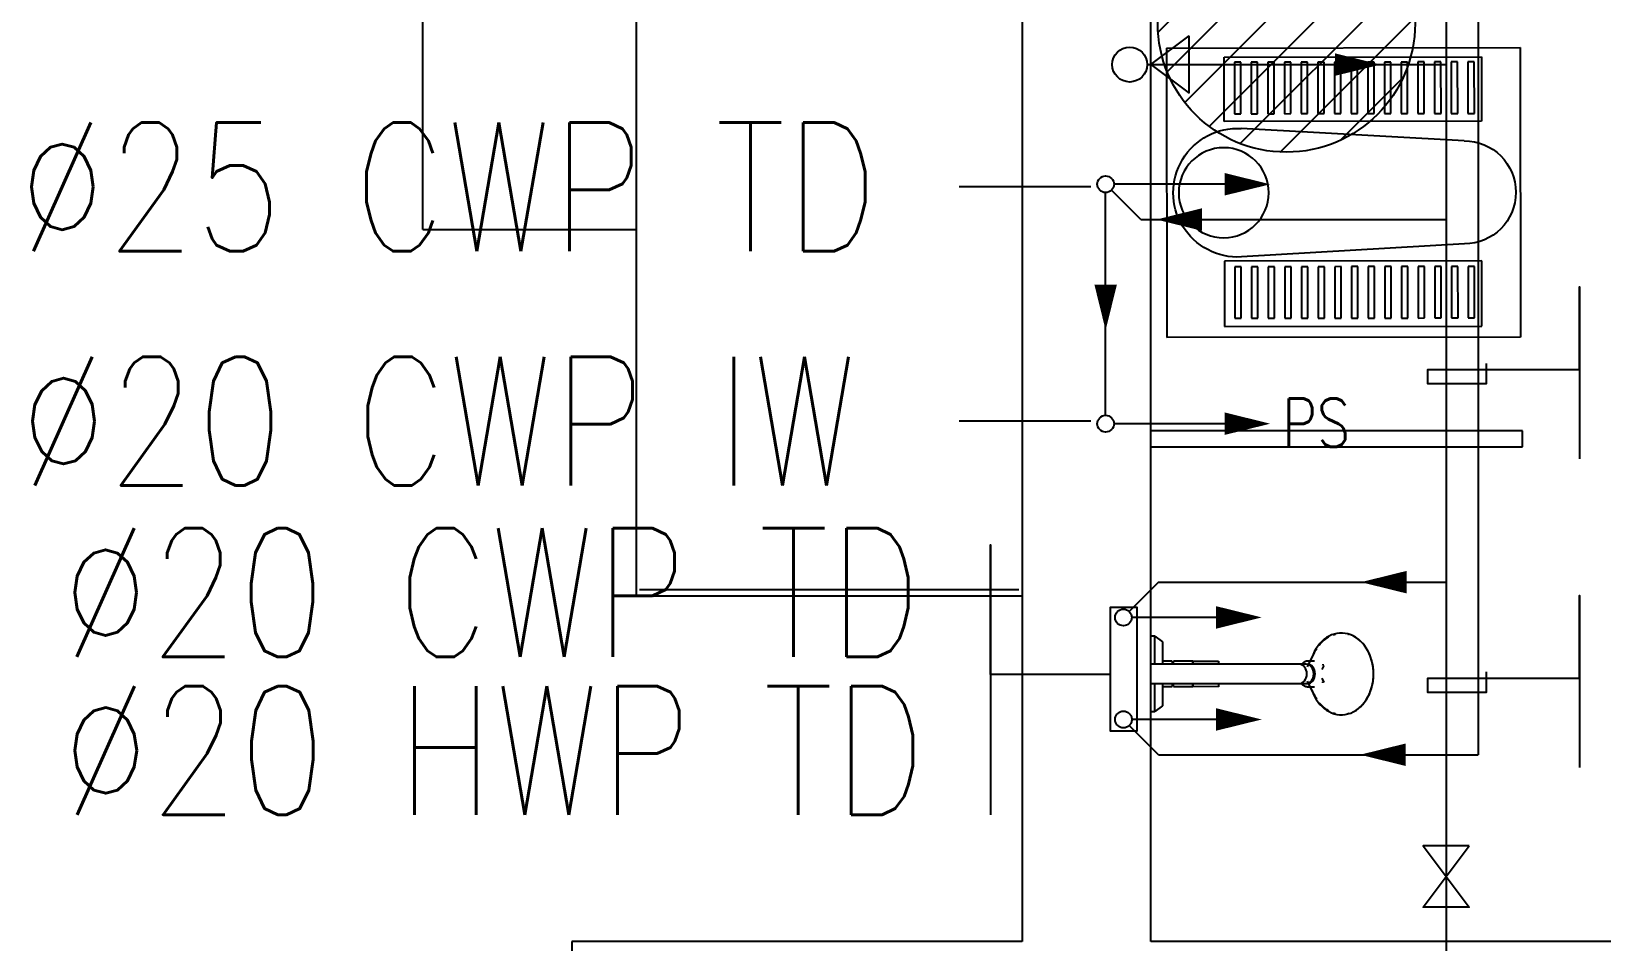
# Model space of a CAD drawing. Header units: metres. Extents: x -658 to -58, y -713 to -118.
# Drawn here: x -209.746 to -207.305, y -202.746 to -201.332 of the extents above; entities that cross this region are included whole.
import ezdxf
from ezdxf.enums import TextEntityAlignment as Align

# ---------------------------------------------------------------- set-up
doc = ezdxf.new("R2010")
doc.units = ezdxf.units.M
doc.header["$LTSCALE"] = 100
doc.linetypes.add('CENTERX2', pattern=[4, 2.5, -0.5, 0.5, -0.5])
doc.linetypes.add('DASHED', pattern=[0.75, 0.5, -0.25])
for name, color, linetype in [('ARR', 114, 'Continuous'), ('cw', 4, 'Continuous'), ('DUCT', 4, 'Continuous'), ('hw', 1, 'Continuous'), ('plan', 8, 'Continuous'), ('VALVES', 3, 'Continuous'), ('WATER ARR', 114, 'Continuous'), ('water heater', 1, 'Continuous'), ('WATER TEXT', 3, 'Continuous'), ('WATER-SUPPLY', 4, 'Continuous')]:
    doc.layers.add(name, color=color, linetype=linetype)
doc.styles.add('Arial', font='arial.ttf', dxfattribs={"height": 0.2})
doc.styles.add('TIMES', font='simplex.shx', dxfattribs={"width": 0.8, "height": 0.4})
doc.dimstyles.new('DIMENSION-IN', dxfattribs={"dimtxt": 0.2, "dimasz": 0.08, "dimexe": 0.05, "dimexo": 0.1, "dimgap": 0.05, "dimtad": 1, "dimzin": 4, "dimdsep": 46, "dimtxsty": 'Arial', "dimblk": 'DOTBLANK', "dimcen": 0.1, "dimclrd": 8, "dimclre": 8, "dimclrt": 92, "dimadec": 0, "dimazin": 0, "dimtfac": 1, "dimtmove": 1, "dimatfit": 3, "dimldrblk": 'DOTBLANK', "dimfxl": 0, "dimtolj": 1, "dimtzin": 0, "dimarcsym": 1})

# ---------------------------------------------------------------- blocks, each defined once
blk = doc.blocks.new('SHOWER_MOXIE_BLUETOOTH_17280 - MOXIE-V30-الدور الاول')
for p, q in [((0.1118, 0.394), (0.1182, 0.3908)), ((0.1318, 0.3908), (0.1382, 0.394)), ((0.0917, 0.3788), (0.1139, 0.368)), ((0.105, 0.3797), (0.105, 0.37)), ((0.11, 0.3665), (0.11, 0.3558)), ((0.1361, 0.368), (0.1583, 0.3788)), ((0.14, 0.3558), (0.14, 0.3665)), ((0.145, 0.37), (0.145, 0.3797)), ((0.11, 0.2585), (0.11, 0.125)), ((0.14, 0.125), (0.14, 0.2585)), ((0.1052, 0.1902), (0.1052, 0.2302)), ((0.1052, 0.2302), (0.1099, 0.2302)), ((0.14, 0.2302), (0.1449, 0.2302)), ((0.1449, 0.2302), (0.1448, 0.1902)), ((0.1099, 0.1902), (0.1052, 0.1902)), ((0.1052, 0.1902), (0.1052, 0.1601)), ((0.1052, 0.1902), (0.1099, 0.1902)), ((0.1448, 0.1902), (0.1401, 0.1902)), ((0.1401, 0.1902), (0.1448, 0.1902)), ((0.1448, 0.1601), (0.1448, 0.1902)), ((0.11, 0.1601), (0.1052, 0.1601)), ((0.1052, 0.1582), (0.1052, 0.1432)), ((0.1052, 0.1582), (0.11, 0.1582)), ((0.108, 0.1602), (0.108, 0.1582)), ((0.1448, 0.1601), (0.1401, 0.1601)), ((0.1401, 0.1582), (0.1448, 0.1582)), ((0.142, 0.1582), (0.142, 0.1602)), ((0.1448, 0.1432), (0.1448, 0.1582)), ((0.0665, 0.1315), (0.0752, 0.1432)), ((0.0665, 0.1315), (0.0665, 0.125)), ((0.1099, 0.1315), (0.0665, 0.1315)), ((0.0752, 0.1432), (0.1098, 0.1432)), ((0.125, 0.125), (0.11, 0.125)), ((0.14, 0.125), (0.125, 0.125)), ((0.1835, 0.1315), (0.1402, 0.1315)), ((0.1403, 0.1432), (0.1748, 0.1432)), ((0.1748, 0.1432), (0.1835, 0.1315)), ((0.1835, 0.125), (0.1835, 0.1315))]:
    blk.add_line(p, q)
at = {"flags": 128}
for points in [[(0.125, 0.4712), (0.1225, 0.4712), (0.1199, 0.4711), (0.1174, 0.4709), (0.1149, 0.4706), (0.1124, 0.4703), (0.1099, 0.4698), (0.1075, 0.4693), (0.105, 0.4687), (0.1027, 0.468), (0.1003, 0.4673), (0.098, 0.4665), (0.0957, 0.4656), (0.0935, 0.4646), (0.0913, 0.4636), (0.0892, 0.4625), (0.0871, 0.4614), (0.0851, 0.4601), (0.0832, 0.4589), (0.0813, 0.4575), (0.0795, 0.4561), (0.0777, 0.4546), (0.0761, 0.4531), (0.0745, 0.4516), (0.073, 0.4499), (0.0716, 0.4483), (0.0702, 0.4466), (0.069, 0.4448), (0.0678, 0.443), (0.0668, 0.4412), (0.0666, 0.4409)], [(0.1834, 0.4409), (0.1823, 0.4428), (0.1812, 0.4446), (0.1799, 0.4463), (0.1786, 0.448), (0.1772, 0.4497), (0.1757, 0.4513), (0.1742, 0.4529), (0.1725, 0.4544), (0.1708, 0.4559), (0.169, 0.4573), (0.1671, 0.4587), (0.1652, 0.4599), (0.1632, 0.4612), (0.1611, 0.4624), (0.159, 0.4635), (0.1569, 0.4645), (0.1546, 0.4655), (0.1524, 0.4664), (0.1501, 0.4672), (0.1477, 0.4679), (0.1453, 0.4686), (0.1429, 0.4692), (0.1405, 0.4697), (0.138, 0.4702), (0.1355, 0.4706), (0.133, 0.4708), (0.1305, 0.4711), (0.1279, 0.4712), (0.1254, 0.4712), (0.125, 0.4712)], [(0.0801, 0.387), (0.0784, 0.3884), (0.0767, 0.3899), (0.0752, 0.3915), (0.0737, 0.3931), (0.0723, 0.3947), (0.071, 0.3964), (0.0698, 0.3981), (0.0687, 0.3998), (0.0676, 0.4016), (0.0675, 0.4019)], [(0.1825, 0.4019), (0.1815, 0.4001), (0.1804, 0.3984), (0.1792, 0.3966), (0.1779, 0.395), (0.1765, 0.3933), (0.1751, 0.3917), (0.1735, 0.3902), (0.1719, 0.3887), (0.1702, 0.3872)], [(0.0939, 0.3786), (0.0917, 0.3796), (0.0896, 0.3807), (0.0876, 0.3818), (0.0857, 0.383)], [(0.105, 0.37), (0.105, 0.3693), (0.1051, 0.3686), (0.1052, 0.368), (0.1053, 0.3673), (0.1054, 0.3667), (0.1056, 0.366), (0.1058, 0.3654), (0.1061, 0.3647), (0.1064, 0.3641), (0.1067, 0.3635), (0.107, 0.3629), (0.1074, 0.3623), (0.1078, 0.3618), (0.1082, 0.3612), (0.1086, 0.3607), (0.1091, 0.3601), (0.1096, 0.3596), (0.1101, 0.3591)], [(0.125, 0.3784), (0.1244, 0.3784), (0.1238, 0.3784), (0.1232, 0.3783), (0.1227, 0.3782), (0.1221, 0.3782), (0.1215, 0.3781), (0.1209, 0.3779), (0.1204, 0.3778), (0.1198, 0.3776), (0.1192, 0.3775), (0.1187, 0.3773), (0.1182, 0.3771), (0.1176, 0.3768), (0.1171, 0.3766), (0.1166, 0.3763), (0.1161, 0.3761), (0.1156, 0.3758), (0.1152, 0.3755), (0.1147, 0.3751), (0.1143, 0.3748), (0.1138, 0.3744), (0.1136, 0.3742)], [(0.1364, 0.3742), (0.136, 0.3746), (0.1356, 0.3749), (0.1351, 0.3753), (0.1347, 0.3756), (0.1342, 0.3759), (0.1337, 0.3762), (0.1332, 0.3764), (0.1327, 0.3767), (0.1322, 0.3769), (0.1316, 0.3772), (0.1311, 0.3774), (0.1305, 0.3775), (0.13, 0.3777), (0.1294, 0.3779), (0.1289, 0.378), (0.1283, 0.3781), (0.1277, 0.3782), (0.1271, 0.3783), (0.1265, 0.3783), (0.126, 0.3784), (0.1254, 0.3784), (0.125, 0.3784)], [(0.1402, 0.3595), (0.1408, 0.36), (0.1412, 0.3605), (0.1417, 0.3611), (0.1421, 0.3616), (0.1425, 0.3622), (0.1429, 0.3628), (0.1433, 0.3633), (0.1436, 0.364), (0.1439, 0.3646), (0.1441, 0.3652), (0.1443, 0.3658), (0.1445, 0.3665), (0.1447, 0.3671), (0.1448, 0.3678), (0.1449, 0.3685), (0.145, 0.3691), (0.145, 0.3698), (0.145, 0.37)], [(0.1642, 0.3829), (0.1627, 0.382), (0.1607, 0.3809), (0.1586, 0.3798), (0.1565, 0.3787)], [(0.11, 0.3558), (0.11, 0.3527), (0.11, 0.3494), (0.11, 0.346), (0.11, 0.3424), (0.11, 0.3387), (0.11, 0.3348), (0.11, 0.3309), (0.11, 0.3268), (0.11, 0.3226), (0.11, 0.3184), (0.11, 0.314), (0.11, 0.3095), (0.11, 0.305), (0.11, 0.3003), (0.11, 0.2956), (0.11, 0.2909), (0.11, 0.2861), (0.11, 0.2813), (0.11, 0.2764), (0.11, 0.2715), (0.11, 0.2665), (0.11, 0.2616), (0.11, 0.2585)], [(0.14, 0.2585), (0.14, 0.2634), (0.14, 0.2684), (0.14, 0.2733), (0.14, 0.2782), (0.14, 0.2831), (0.14, 0.2879), (0.14, 0.2927), (0.14, 0.2974), (0.14, 0.3021), (0.14, 0.3067), (0.14, 0.3112), (0.14, 0.3156), (0.14, 0.32), (0.14, 0.3242), (0.14, 0.3284), (0.14, 0.3324), (0.14, 0.3363), (0.14, 0.3401), (0.14, 0.3437), (0.14, 0.3473), (0.14, 0.3506), (0.14, 0.3539), (0.14, 0.3558)]]:
    blk.add_lwpolyline(points, dxfattribs=at)
for centre, major_axis, start_param, end_param in [((0.125, 0.4213), (-0.0635, 0), 4.712389, 7.442161), ((0.125, 0.4213), (0.0635, 0), 5.12421, 7.853982), ((0.125, 0.4213), (0.0626, 0), 2.917193, 2.941068), ((0.125, 0.4213), (0.0626, 0), 0.200525, 0.224399), ((0.125, 0.4213), (0.0626, 0), 3.342118, 3.403978), ((0.125, 0.4213), (0.0395, 0), 4.322798, 4.381145), ((0.125, 0.4213), (0.0395, 0), 5.030399, 5.068141), ((0.125, 0.4213), (0.0626, 0), 6.020799, 6.08266), ((0.125, 0.3687), (-0.015, 0), 4.712389, 6.283185), ((0.125, 0.3665), (-0.015, 0), 4.712389, 6.283185), ((0.125, 0.3558), (-0.015, 0), 4.712389, 6.283185), ((0.125, 0.3687), (0.015, 0), 0, 1.570796), ((0.125, 0.3665), (0.015, 0), 0, 1.570796), ((0.125, 0.3558), (0.015, 0), 0, 1.570796)]:
    blk.add_ellipse(centre, major_axis=major_axis, ratio=0.786454, start_param=start_param, end_param=end_param)
blk = doc.blocks.new('Contemporary_Office_Desk_16786 - Contemporary_Office_Desk_16786-V32-الدور الاول')
for p, q in [((0.23, 0.9318), (-0.23, 0.9318)), ((-0.23, 0.8921), (-0.23, 0.9318)), ((0.23, 0.9318), (0.23, 0.8921)), ((-0.23, 0.8322), (-0.23, 0.8921)), ((0.23, 0.8921), (0.23, 0.8322)), ((-0.23, 0.7518), (-0.23, 0.8322)), ((0.23, 0.8322), (0.23, 0.7518)), ((-0.23, 0.6), (-0.23, 0.7518)), ((0.23, 0.7518), (0.23, 0.6)), ((-0.8, 0.6), (-0.8, 0)), ((-0.8, 0.6), (-0.7, 0.6)), ((-0.79, 0.595), (-0.79, 0.005)), ((-0.7, 0.6), (0.7, 0.6)), ((0.7, 0.6), (0.8, 0.6)), ((0.79, 0.005), (0.79, 0.595)), ((0.8, 0), (0.8, 0.6))]:
    blk.add_line(p, q)
blk = doc.blocks.new('A$C57E275C5')
for p, q in [((0.0007, 0.4508), (0, 0.0008)), ((0.5507, 0.45), (0.0007, 0.4508)), ((0.5507, 0.45), (0.55, 0)), ((0.061, 0.4364), (0.0608, 0.3364)), ((0.461, 0.4358), (0.061, 0.4364)), ((0.072, 0.3485), (0.0721, 0.4285)), ((0.0721, 0.4285), (0.0821, 0.4285)), ((0.0821, 0.4285), (0.082, 0.3485)), ((0.0979, 0.3485), (0.098, 0.4285)), ((0.098, 0.4285), (0.108, 0.4284)), ((0.108, 0.4284), (0.1079, 0.3484)), ((0.1238, 0.3484), (0.124, 0.4284)), ((0.124, 0.4284), (0.134, 0.4284)), ((0.134, 0.4284), (0.1338, 0.3484)), ((0.1498, 0.3484), (0.1499, 0.4284)), ((0.1499, 0.4284), (0.1599, 0.4284)), ((0.1599, 0.4284), (0.1598, 0.3484)), ((0.1757, 0.3483), (0.1758, 0.4283)), ((0.1758, 0.4283), (0.1858, 0.4283)), ((0.1858, 0.4283), (0.1857, 0.3483)), ((0.2016, 0.3483), (0.2017, 0.4283)), ((0.2017, 0.4283), (0.2117, 0.4283)), ((0.2117, 0.4283), (0.2116, 0.3483)), ((0.2275, 0.3483), (0.2277, 0.4283)), ((0.2277, 0.4283), (0.2377, 0.4282)), ((0.2377, 0.4282), (0.2375, 0.3482)), ((0.2535, 0.3482), (0.2536, 0.4282)), ((0.2536, 0.4282), (0.2636, 0.4282)), ((0.2636, 0.4282), (0.2635, 0.3482)), ((0.2794, 0.3482), (0.2795, 0.4282)), ((0.2795, 0.4282), (0.2895, 0.4282)), ((0.2895, 0.4282), (0.2894, 0.3482)), ((0.3053, 0.3481), (0.3054, 0.4281)), ((0.3054, 0.4281), (0.3154, 0.4281)), ((0.3154, 0.4281), (0.3153, 0.3481)), ((0.3312, 0.3481), (0.3314, 0.4281)), ((0.3314, 0.4281), (0.3414, 0.4281)), ((0.3414, 0.4281), (0.3412, 0.3481)), ((0.3572, 0.3481), (0.3573, 0.4281)), ((0.3573, 0.4281), (0.3673, 0.428)), ((0.3673, 0.428), (0.3672, 0.348)), ((0.3831, 0.348), (0.3832, 0.428)), ((0.3832, 0.428), (0.3932, 0.428)), ((0.3932, 0.428), (0.3931, 0.348)), ((0.409, 0.348), (0.4091, 0.428)), ((0.4091, 0.428), (0.4191, 0.428)), ((0.4191, 0.428), (0.419, 0.348)), ((0.4349, 0.3479), (0.435, 0.4279)), ((0.435, 0.4279), (0.445, 0.4279)), ((0.445, 0.4279), (0.4449, 0.3479)), ((0.4608, 0.3358), (0.461, 0.4358)), ((0.082, 0.3485), (0.072, 0.3485)), ((0.1079, 0.3484), (0.0979, 0.3485)), ((0.1338, 0.3484), (0.1238, 0.3484)), ((0.1598, 0.3484), (0.1498, 0.3484)), ((0.1857, 0.3483), (0.1757, 0.3483)), ((0.2116, 0.3483), (0.2016, 0.3483)), ((0.2375, 0.3482), (0.2275, 0.3483)), ((0.2635, 0.3482), (0.2535, 0.3482)), ((0.2894, 0.3482), (0.2794, 0.3482)), ((0.3153, 0.3481), (0.3053, 0.3481)), ((0.3412, 0.3481), (0.3312, 0.3481)), ((0.3672, 0.348), (0.3572, 0.3481)), ((0.3931, 0.348), (0.3831, 0.348)), ((0.419, 0.348), (0.409, 0.348)), ((0.4449, 0.3479), (0.4349, 0.3479)), ((0.0608, 0.3364), (0.4608, 0.3358)), ((0.0876, 0.3057), (0.4344, 0.325)), ((0.0874, 0.1457), (0.4341, 0.1253)), ((0.0603, 0.0177), (0.0605, 0.1193)), ((0.0605, 0.1193), (0.4605, 0.1186)), ((0.0715, 0.0306), (0.0716, 0.1106)), ((0.0716, 0.1106), (0.0816, 0.1106)), ((0.0816, 0.1106), (0.0815, 0.0306)), ((0.0974, 0.0305), (0.0976, 0.1105)), ((0.0976, 0.1105), (0.1076, 0.1105)), ((0.1076, 0.1105), (0.1074, 0.0305)), ((0.1234, 0.0305), (0.1235, 0.1105)), ((0.1235, 0.1105), (0.1335, 0.1105)), ((0.1335, 0.1105), (0.1334, 0.0305)), ((0.1493, 0.0305), (0.1494, 0.1105)), ((0.1494, 0.1105), (0.1594, 0.1104)), ((0.1594, 0.1104), (0.1593, 0.0304)), ((0.1752, 0.0304), (0.1753, 0.1104)), ((0.1753, 0.1104), (0.1853, 0.1104)), ((0.1853, 0.1104), (0.1852, 0.0304)), ((0.2011, 0.0304), (0.2012, 0.1104)), ((0.2012, 0.1104), (0.2112, 0.1104)), ((0.2112, 0.1104), (0.2111, 0.0304)), ((0.227, 0.0303), (0.2272, 0.1103)), ((0.2272, 0.1103), (0.2372, 0.1103)), ((0.2372, 0.1103), (0.237, 0.0303)), ((0.253, 0.0303), (0.2531, 0.1103)), ((0.2531, 0.1103), (0.2631, 0.1103)), ((0.2631, 0.1103), (0.263, 0.0303)), ((0.2789, 0.0303), (0.279, 0.1103)), ((0.279, 0.1103), (0.289, 0.1102)), ((0.289, 0.1102), (0.2889, 0.0302)), ((0.3048, 0.0302), (0.3049, 0.1102)), ((0.3049, 0.1102), (0.3149, 0.1102)), ((0.3149, 0.1102), (0.3148, 0.0302)), ((0.3307, 0.0302), (0.3309, 0.1102)), ((0.3309, 0.1102), (0.3409, 0.1102)), ((0.3409, 0.1102), (0.3407, 0.0302)), ((0.3567, 0.0301), (0.3568, 0.1101)), ((0.3568, 0.1101), (0.3668, 0.1101)), ((0.3668, 0.1101), (0.3667, 0.0301)), ((0.3826, 0.0301), (0.3827, 0.1101)), ((0.3827, 0.1101), (0.3927, 0.1101)), ((0.3927, 0.1101), (0.3926, 0.0301)), ((0.4085, 0.0301), (0.4086, 0.1101)), ((0.4086, 0.1101), (0.4186, 0.11)), ((0.4186, 0.11), (0.4185, 0.03)), ((0.4344, 0.03), (0.4346, 0.11)), ((0.4346, 0.11), (0.4446, 0.11)), ((0.4446, 0.11), (0.4444, 0.03)), ((0.4605, 0.1186), (0.4603, 0.0171)), ((0.0815, 0.0306), (0.0715, 0.0306)), ((0.1074, 0.0305), (0.0974, 0.0305)), ((0.1334, 0.0305), (0.1234, 0.0305)), ((0.1593, 0.0304), (0.1493, 0.0305)), ((0.1852, 0.0304), (0.1752, 0.0304)), ((0.2111, 0.0304), (0.2011, 0.0304)), ((0.237, 0.0303), (0.227, 0.0303)), ((0.263, 0.0303), (0.253, 0.0303)), ((0.2889, 0.0302), (0.2789, 0.0303)), ((0.3148, 0.0302), (0.3048, 0.0302)), ((0.3407, 0.0302), (0.3307, 0.0302)), ((0.3667, 0.0301), (0.3567, 0.0301)), ((0.3926, 0.0301), (0.3826, 0.0301)), ((0.4185, 0.03), (0.4085, 0.0301)), ((0.4444, 0.03), (0.4344, 0.03)), ((0, 0.0008), (0.55, 0)), ((0.4603, 0.0171), (0.0603, 0.0177))]:
    blk.add_line(p, q)
blk.add_circle((0.4616, 0.2251), 0.07)
for centre, radius, start, end in [((0.44, 0.2252), 0.1, 266.6377, 93.1856), ((0.0875, 0.2257), 0.08, 89.9117, 269.9117)]:
    blk.add_arc(centre, radius, start, end)
blk = doc.blocks.new('A$Cb06f5615')
at = {"layer": 'plan'}
for p, q in [((-20.0035, 11.0095), (-20.0035, 8.5095)), ((-19.8035, 8.5095), (-19.8035, 10.8095)), ((-19.2258, 9.3032), (-19.8035, 9.3032)), ((-19.2258, 9.2782), (-19.2258, 9.3032)), ((-19.8035, 9.2782), (-19.2258, 9.2782)), ((-20.0035, 8.5095), (-20.7035, 8.5095)), ((-20.7035, 8.5095), (-20.7035, 8.3095)), ((-19.0035, 8.5095), (-19.8035, 8.5095))]:
    blk.add_line(p, q, dxfattribs=at)
at = {"layer": 'plan', "xscale": -1, "rotation": 90}
blk.add_blockref('Contemporary_Office_Desk_16786 - Contemporary_Office_Desk_16786-V32-الدور الاول', (-20.0035, 9.8462), dxfattribs=at)
at = {"layer": 'plan', "xscale": -1}
blk.add_blockref('A$C57E275C5', (-19.2285, 9.4482), dxfattribs=at)
at = {"layer": 'plan', "rotation": 270}
blk.add_blockref('SHOWER_MOXIE_BLUETOOTH_17280 - MOXIE-V30-الدور الاول', (-19.9285, 9.0505), dxfattribs=at)
blk = doc.blocks.new('EWH (V)')
at = {"layer": 'water heater'}
h = blk.add_hatch(dxfattribs=at)
h.set_pattern_fill('ANSI31', color=8, scale=500, angle=270, style=0)
h.set_pattern_definition([(315, (44520.13, -33255.206), (-44.194174, -44.194174), [])])
edge = h.paths.add_edge_path()
edge.add_arc((0, 235), 235, 0, 360)
at = {"layer": 'water heater', "color": 2}
for p, q in [((-22.5, 57.5), (-127.5, 57.5)), ((-75, -12.5), (-127.5, 57.5)), ((-75, -12.5), (-75, 57.5)), ((-75, -12.5), (-22.5, 57.5)), ((127.5, 57.5), (22.5, 57.5)), ((75, -12.5), (22.5, 57.5)), ((75, -12.5), (75, 57.5)), ((75, -12.5), (127.5, 57.5))]:
    blk.add_line(p, q, dxfattribs=at)
at = {"layer": 'water heater', "color": 3, "linetype": 'Continuous'}
blk.add_circle((0, 235), 235, dxfattribs=at)
blk.add_circle((0, 235), 235, dxfattribs=at)
at = {"layer": 'water heater', "color": 3}
for centre in [(-75, -51.2), (75, -51.2)]:
    blk.add_circle(centre, 31.9, dxfattribs=at)
blk = doc.blocks.new('_DotBlank')
at = {"color": 0, "linetype": 'ByBlock', "lineweight": -2}
blk.add_line((-0.5, 0), (-1, 0), dxfattribs=at)
blk.add_circle((0, 0), 0.5, dxfattribs=at)

msp = doc.modelspace()

# ---------------------------------------------------------------- linework, layer by layer
at = {"layer": 'cw', "linetype": 'Continuous'}
for p, q in [((-207.5464, -200.6641), (-207.5464, -202.8031)), ((-207.877, -201.5692), (-208.0627, -201.5692)), ((-207.877, -201.9413), (-208.0627, -201.9413)), ((-207.8902, -202.2424), (-208.0351, -202.2424))]:
    msp.add_line(p, q, dxfattribs=at)
at = {"layer": 'cw', "linetype": 'CENTERX2', "ltscale": 0.2}
msp.add_line((-208.0209, -201.624), (-207.5464, -201.624), dxfattribs=at)
at = {"layer": 'cw', "linetype": 'Continuous'}
for centre in [(-208.0757, -201.5692), (-208.0757, -201.9413), (-208.0481, -202.2424)]:
    msp.add_circle(centre, 0.013, dxfattribs=at)
at = {"layer": 'DUCT'}
msp.add_line((-208.0757, -201.9283), (-208.0757, -201.5822), dxfattribs=at)
at = {"layer": 'hw', "linetype": 'DASHED', "ltscale": 0.1}
for p, q in [((-207.4964, -200.9323), (-207.4964, -202.4558)), ((-208.0112, -201.3832), (-207.5464, -201.3832)), ((-207.9933, -202.4558), (-208.039, -202.4102)), ((-207.885, -202.401), (-208.0351, -202.401)), ((-207.9933, -202.4558), (-207.4964, -202.4558))]:
    msp.add_line(p, q, dxfattribs=at)
msp.add_circle((-208.0481, -202.401), 0.013, dxfattribs=at)
at = {"layer": 'VALVES', "color": 1}
msp.add_lwpolyline([(-207.5107, -202.5976), (-207.5821, -202.5976), (-207.5107, -202.6929), (-207.5821, -202.6929)], close=True, dxfattribs=at)
at = {"layer": 'WATER ARR'}
for points in [[(-207.6482, -201.3832, 0, 0.035, 0), (-207.7192, -201.3832, 0.035, 0.035, 0)], [(-207.6788, -202.1876, 0, 0.035, 0), (-207.6078, -202.1876, 0.035, 0.035, 0)], [(-207.833, -202.2424, 0, 0.035, 0), (-207.904, -202.2424, 0.035, 0.035, 0)], [(-207.833, -202.401, 0, 0.035, 0), (-207.904, -202.401, 0.035, 0.035, 0)], [(-207.6801, -202.4558, 0, 0.035, 0), (-207.6091, -202.4558, 0.035, 0.035, 0)]]:
    msp.add_lwpolyline(points, format="xyseb", dxfattribs=at)
at = {"layer": 'WATER ARR', "elevation": 0}
for points in [[(-207.8198, -201.5692, 0, 0.035, 0), (-207.8908, -201.5692, 0.035, 0.035, 0)], [(-207.9969, -201.624, 0, 0.035, 0), (-207.9259, -201.624, 0.035, 0.035, 0)], [(-208.0757, -201.7961, 0, 0.035, 0), (-208.0757, -201.7251, 0.035, 0.035, 0)], [(-207.8198, -201.9413, 0, 0.035, 0), (-207.8908, -201.9413, 0.035, 0.035, 0)]]:
    msp.add_lwpolyline(points, format="xyseb", dxfattribs=at)
for points in [[(-207.4841, -201.8475), (-207.4841, -201.8796), (-207.575, -201.8796), (-207.575, -201.857), (-207.3388, -201.857), (-207.3388, -201.7287), (-207.3388, -201.9959)], [(-207.4841, -202.3272), (-207.4841, -202.3593), (-207.575, -202.3593), (-207.575, -202.3367), (-207.3388, -202.3367), (-207.3388, -202.2084), (-207.3388, -202.4756)]]:
    msp.add_lwpolyline(points, dxfattribs=at)
at = {"layer": 'WATER ARR'}
msp.add_lwpolyline([(-208.0679, -202.331), (-208.0679, -202.2265), (-208.027, -202.2265), (-208.027, -202.4193), (-208.0679, -202.4193), (-208.0679, -202.331), (-208.2546, -202.331), (-208.2546, -202.1297), (-208.2546, -202.5494)], dxfattribs=at)
at = {"layer": 'WATER-SUPPLY', "ltscale": 15}
for p, q in [((-208.0209, -201.624), (-208.0665, -201.5784)), ((-207.9933, -202.1876), (-208.039, -202.2332)), ((-207.9933, -202.1876), (-207.5464, -202.1876))]:
    msp.add_line(p, q, dxfattribs=at)

# ---------------------------------------------------------------- block references
at = {"layer": 'plan'}
msp.add_blockref('A$Cb06f5615', (-188.202, -211.2557), dxfattribs=at)
at = {"layer": 'water heater', "linetype": 'DASHED', "ltscale": 0.005, "xscale": 0.0008510638299413, "yscale": 0.0008510638299413, "zscale": 0.0008510638299413, "rotation": 270}
msp.add_blockref('EWH (V)', (-207.9947, -201.3193), dxfattribs=at)

# ---------------------------------------------------------------- texts
at = {"layer": 'WATER TEXT', "color": 3, "style": 'TIMES', "width": 0.8}
for s, height, p in [('∅25 CWP TD', 0.2, (-209.0978, -201.5733, 648.2397)), ('∅20 CWP IW', 0.2, (-209.113, -201.9372, 648.2397)), ('PS', 0.075, (-207.7484, -201.9397, 0)), ('∅20 CWP TD', 0.2, (-209.0305, -202.2039)), ('∅20 HWP TD', 0.2, (-209.0267, -202.4491))]:
    msp.add_text(s, height=height, dxfattribs=at).set_placement(p, align=Align.MIDDLE_CENTER)

# ---------------------------------------------------------------- leaders
at = {"layer": 'ARR'}
for points in [[(-208.0986, -201.5733, 648.2397), (-208.3034, -201.5733, 648.2397)], [(-208.0986, -201.9372, 648.2397), (-208.3034, -201.9372, 648.2397)]]:
    msp.add_leader(points, dimstyle='DIMENSION-IN', override={"dimasz": 125, "dimtad": 0, "dimclrd": 256}, dxfattribs=at)

doc.saveas('drawing.dxf')
